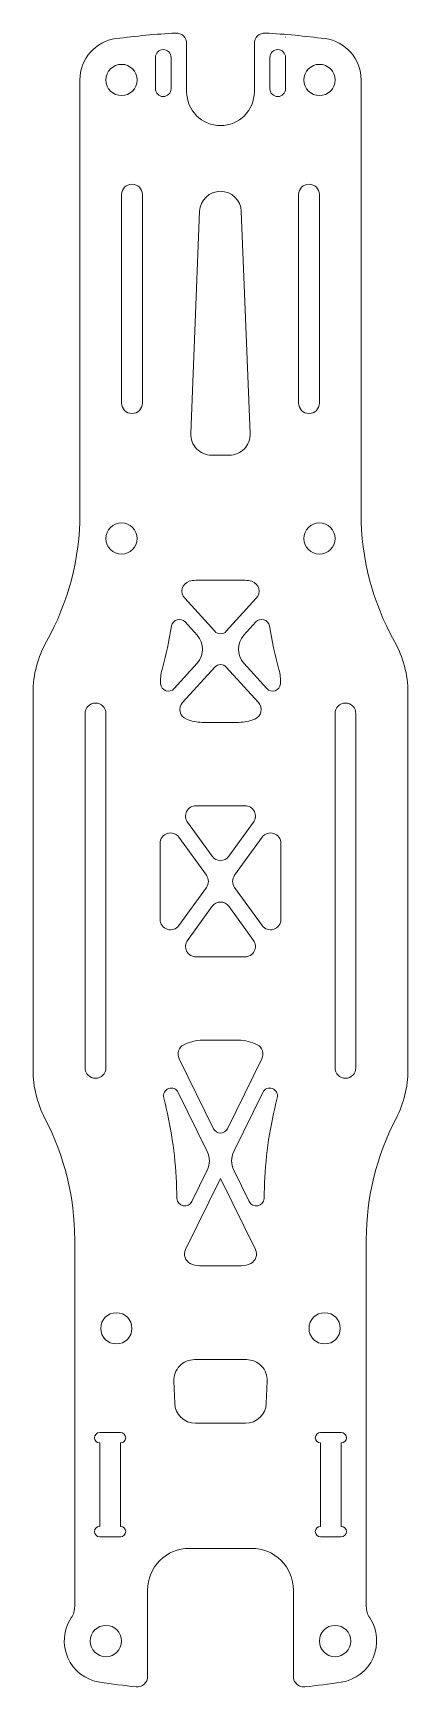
# Model space of a CAD drawing. Header units: millimetres. Extents: x 332 to 368, y 118 to 276.
import ezdxf

# ---------------------------------------------------------------- set-up
doc = ezdxf.new("R2010")
doc.units = ezdxf.units.MM
doc.layers.add('Frame-Top', color=6, linetype='Continuous')

msp = doc.modelspace()

# ---------------------------------------------------------------- linework, layer by layer
at = {"layer": 'Frame-Top', "lineweight": 0}
msp.add_line((356.04, 276.01), (356.06, 276.01), dxfattribs=at)
for points in [[(352.79, 131.01), (346.79, 131.01, 0.414214), (342.79, 127.01), (342.79, 118.72, -0.445157), (341.69, 117.72, -0.011329), (338.19, 118.17, -0.548475), (335.46, 124.34, 0.147477), (335.79, 125.44), (335.79, 160.65, 0.121281), (332.93, 172.26, -0.121281), (331.79, 176.9), (331.79, 213.12, -0.128879), (333.08, 218.02, 0.128879), (336.29, 230.29), (336.29, 271.89, -0.37674), (339.77, 275.86, -0.01851), (345.49, 276.39, -0.430589), (346.54, 275.39), (346.54, 270.76, 1), (353.04, 270.76), (353.04, 275.39, -0.430589), (354.1, 276.39, -0.01851), (359.81, 275.86, -0.37674), (363.29, 271.89), (363.29, 230.29, 0.128879), (366.5, 218.02, -0.128879), (367.79, 213.12), (367.79, 176.9, -0.121281), (366.65, 172.26, 0.121281), (363.79, 160.65), (363.79, 125.44, 0.147477), (364.12, 124.34, -0.548475), (361.39, 118.17, -0.011329), (357.89, 117.72, -0.445157), (356.79, 118.72), (356.79, 127.01, 0.414214)], [(343.54, 271.05, 1), (345.04, 271.05), (345.04, 274.05, 1), (343.54, 274.05)], [(356.04, 271.05, -1), (354.54, 271.05), (354.54, 274.05, -1), (356.04, 274.05)], [(340.29, 260.89, -1), (342.29, 260.89), (342.29, 240.89, -1), (340.29, 240.89)], [(359.29, 260.89, 1), (357.29, 260.89), (357.29, 240.89, 1), (359.29, 240.89)], [(351.79, 259.29), (352.64, 237.97, -0.425903), (350.64, 235.89), (348.94, 235.89, -0.425903), (346.94, 237.97), (347.79, 259.29, -0.961023)], [(352.81, 223.79, 0.081747), (352.17, 223.89), (347.41, 223.89, 0.081747), (346.77, 223.79, 0.540822), (346.35, 222.17), (349.24, 219, 0.441934), (350.35, 219), (353.23, 222.17, 0.540822)], [(347.55, 218.62), (346.39, 219.89, 0.628071), (345.09, 219.51, -0.028143), (344.18, 215.33, 0.087535), (344.04, 213.95, 0.657377), (345.34, 213.5), (347.55, 215.93, 0.387026)], [(353.19, 219.89), (352.03, 218.62, 0.387026), (352.03, 215.93), (354.24, 213.5, 0.657377), (355.54, 213.95, 0.087535), (355.4, 215.33, -0.028143), (354.49, 219.51, 0.628071)], [(349.24, 215.55), (346.15, 212.16, 0.5201), (346.51, 210.56, 0.098049), (348.03, 210.26), (351.55, 210.26, 0.098049), (353.08, 210.56, 0.5201), (353.43, 212.16), (350.35, 215.55, 0.441934)], [(336.79, 211.11, -1), (338.79, 211.11), (338.79, 177.11, -1), (336.79, 177.11)], [(362.79, 211.11, 1), (360.79, 211.11), (360.79, 177.11, 1), (362.79, 177.11)], [(350.6, 197.41, -0.5107), (348.98, 197.41), (346.62, 200.67, -0.61216), (347.43, 202.26), (352.15, 202.26, -0.61216), (352.96, 200.67)], [(348.44, 195.59), (345.8, 199.24, 0.727252), (343.99, 198.65), (343.99, 191.36, 0.727258), (345.8, 190.77), (348.44, 194.42, 0.323889)], [(351.14, 195.59), (353.78, 199.24, -0.727252), (355.59, 198.65), (355.59, 191.36, -0.727258), (353.78, 190.77), (351.14, 194.42, -0.323889)], [(350.6, 192.61, 0.5107), (348.98, 192.61), (346.62, 189.34, 0.61216), (347.43, 187.76), (352.15, 187.76, 0.61216), (352.96, 189.34)], [(353.32, 179.33, 0.117804), (351.51, 179.76), (348.07, 179.76, 0.117804), (346.26, 179.33, 0.410487), (345.82, 177.99), (349.12, 171.27, 0.623112), (350.46, 171.27), (353.76, 177.99, 0.410487)], [(345.74, 174.75, 0.904554), (344.34, 174.23, -0.054122), (345.55, 166.11), (345.61, 164.58, 0.778323), (347.03, 164.28), (348.52, 167.31, 0.232201), (348.52, 169.08)], [(355.24, 174.23, 0.904554), (353.84, 174.75), (351.06, 169.08, 0.232201), (351.06, 167.31), (352.55, 164.28, 0.778323), (353.97, 164.58), (354.03, 166.11, -0.054122)], [(349.79, 166.49), (346.44, 159.67, 0.411601), (346.89, 158.34, 0.116838), (347.79, 158.12), (351.79, 158.12, 0.116838), (352.69, 158.34, 0.411601), (353.14, 159.67)], [(347.3, 149.12, 0.425903), (345.31, 147.04), (345.39, 144.93, 0.40262), (347.39, 143.01), (352.19, 143.01, 0.40262), (354.19, 144.93), (354.28, 147.04, 0.425903), (352.28, 149.12)], [(338.19, 132.12, -1), (338.19, 133.12), (338.19, 141.12, -1), (338.19, 142.12), (340.19, 142.12, -1), (340.19, 141.12), (340.19, 133.12, -1), (340.19, 132.12)], [(361.39, 132.12, 1), (361.39, 133.12), (361.39, 141.12, 1), (361.39, 142.12), (359.39, 142.12, 1), (359.39, 141.12), (359.39, 133.12, 1), (359.39, 132.12)]]:
    msp.add_lwpolyline(points, format="xyb", close=True, dxfattribs=at)
for centre in [(340.29, 271.89), (359.29, 271.89), (340.29, 227.89), (359.29, 227.89), (339.79, 152.12), (359.79, 152.12), (338.79, 122.12), (360.79, 122.12)]:
    msp.add_circle(centre, 1.5, dxfattribs=at)

doc.saveas('drawing.dxf')
